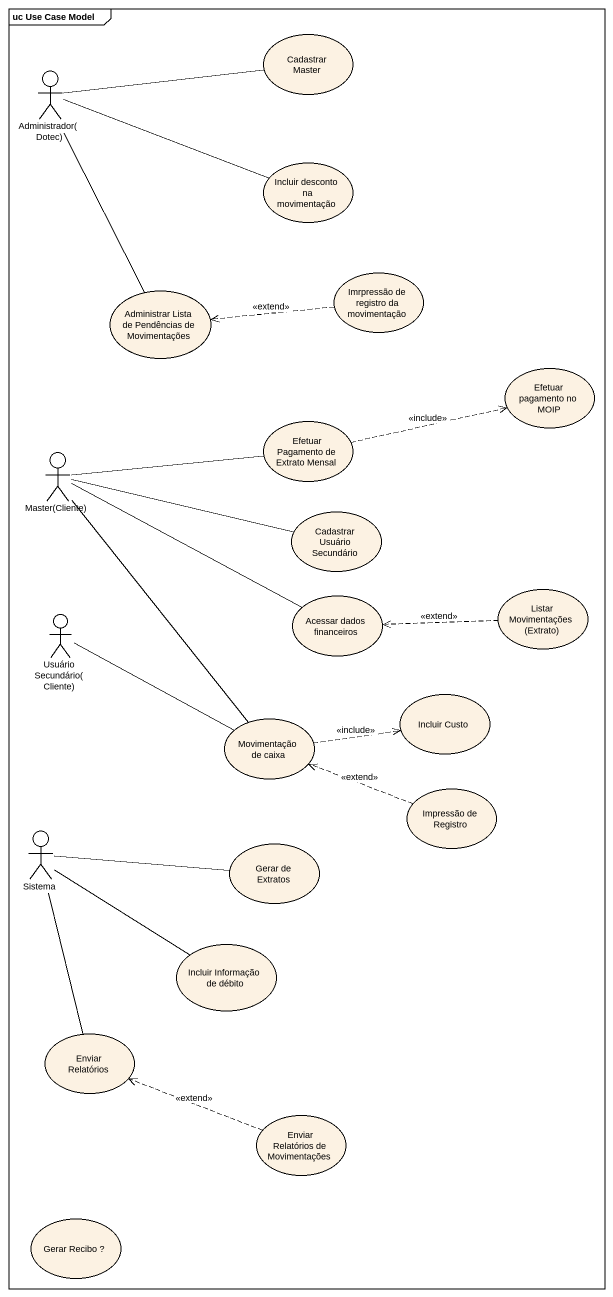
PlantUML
@startuml
mainframe uc Use Case Model
usecase "Cadastrar Master" as Cadastrar_Master
actor "Administrador(Dotec)" as Administrador_Dotec
usecase "Incluir desconto na movimentação" as Incluir_desconto_na
usecase "Imrpressão de registro da movimentação" as Imrpressão_de_registro_da
usecase "Administrar Lista de Pendências de Movimentações" as Administrar_Lista_de
usecase "Efetuar pagamento no MOIP" as Efetuar_pagamento_no_MOIP
usecase "Efetuar Pagamento de Extrato Mensal" as Efetuar_Pagamento_de
actor "Master(Cliente)" as Master_Cliente
usecase "Cadastrar Usuário Secundário" as Cadastrar_Usuário_Secundário
usecase "Listar Movimentações (Extrato)" as Listar_Movimentações_Extrato
actor "Usuário Secundário(Cliente)" as Usuário_Secundário_Cliente
usecase "Acessar dados financeiros" as Acessar_dados_financeiros
usecase "Incluir Custo" as Incluir_Custo
usecase "Movimentação de caixa" as Movimentação_de_caixa
usecase "Impressão de Registro" as Impressão_de_Registro
actor Sistema
usecase "Gerar de Extratos" as Gerar_de_Extratos
usecase "Incluir Informação de débito" as Incluir_Informação_de_débito
usecase "Enviar Relatórios" as Enviar_Relatórios
usecase "Enviar Relatórios de Movimentações" as Enviar_Relatórios_de
usecase "Gerar Recibo ?" as Gerar_Recibo
Administrador_Dotec -right- Cadastrar_Master
Administrador_Dotec -right- Incluir_desconto_na
Administrador_Dotec -- Administrar_Lista_de
Imrpressão_de_registro_da .left.> Administrar_Lista_de : <<extend>>
Efetuar_Pagamento_de .right.> Efetuar_pagamento_no_MOIP : <<include>>
Master_Cliente -right- Efetuar_Pagamento_de
Master_Cliente -right- Cadastrar_Usuário_Secundário
Master_Cliente -right- Acessar_dados_financeiros
Master_Cliente -- Movimentação_de_caixa
Listar_Movimentações_Extrato .left.> Acessar_dados_financeiros : <<extend>>
Usuário_Secundário_Cliente -right- Movimentação_de_caixa
Movimentação_de_caixa .right.> Incluir_Custo : <<include>>
Impressão_de_Registro .left.> Movimentação_de_caixa : <<extend>>
Sistema -right- Gerar_de_Extratos
Sistema -right- Incluir_Informação_de_débito
Sistema -- Enviar_Relatórios
Enviar_Relatórios_de .left.> Enviar_Relatórios : <<extend>>
@enduml
